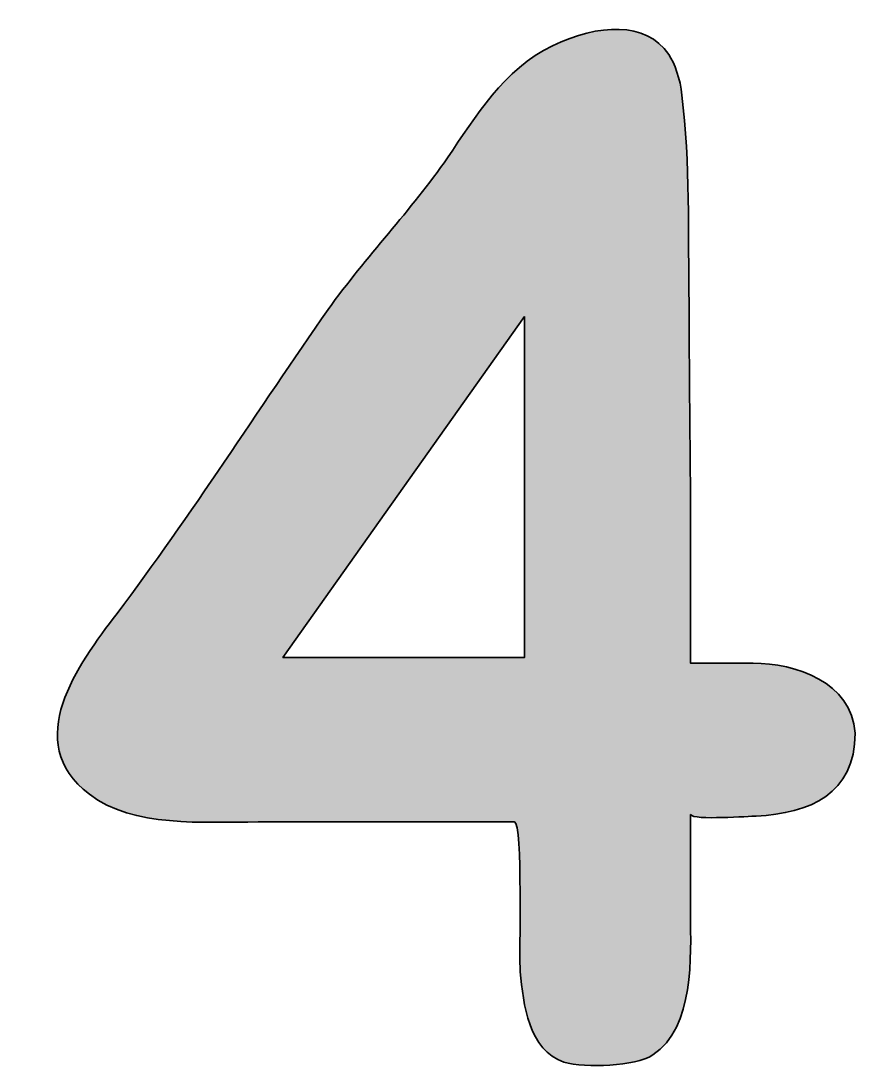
# Model space of a CAD drawing. Header units: millimetres. Extents: x 28 to 183, y 96 to 201.
# Drawn here: x 151.476 to 154.307, y 149.321 to 152.874 of the extents above; entities that cross this region are included whole.
import ezdxf

# ---------------------------------------------------------------- set-up
doc = ezdxf.new("R2010")
doc.units = ezdxf.units.MM
doc.header["$MEASUREMENT"] = 0
doc.layers.add('Layer 1', color=7, linetype='Continuous', lineweight=0)

# ---------------------------------------------------------------- blocks, each defined once
blk = doc.blocks.new('Block_0')
at = {"layer": 'Layer 1', "true_color": 0x010101, "transparency": 33554687}
h = blk.add_hatch(color=18, dxfattribs=at)
h.dxf.hatch_style = 2
edge = h.paths.add_edge_path()
edge.add_spline(control_points=[(153.7192, 152.6217), (153.7489, 152.3943), (153.7392, 152.1473), (153.7441, 151.9149), (153.7441, 151.6481), (153.7489, 151.3813), (153.7489, 151.1145), (153.7489, 151.1145), (153.7489, 150.6943), (153.7489, 150.6943), (153.7489, 150.6943), (153.9614, 150.6943), (153.9614, 150.6943), (154.1048, 150.6943), (154.2973, 150.6301), (154.3073, 150.4571), (154.3073, 150.2497), (154.154, 150.1855), (153.9714, 150.1755), (153.9514, 150.1755), (153.7589, 150.1607), (153.7489, 150.1805), (153.7489, 150.1805), (153.7489, 149.8444), (153.7489, 149.8444), (153.7489, 149.7011), (153.7637, 149.4591), (153.6204, 149.365), (153.5611, 149.3256), (153.3933, 149.3206), (153.3189, 149.3404), (153.2004, 149.3799), (153.1808, 149.538), (153.1708, 149.6469), (153.166, 149.6913), (153.1808, 150.1557), (153.1511, 150.1557), (153.1511, 150.1557), (152.2813, 150.1557), (152.2813, 150.1557), (152.0935, 150.1557), (151.8565, 150.1361), (151.708, 150.2497), (151.4758, 150.4275), (151.6687, 150.6895), (151.802, 150.8625), (152.0539, 151.1985), (152.2813, 151.5542), (152.5186, 151.8951), (152.6471, 152.0731), (152.8001, 152.2312), (152.9238, 152.4091), (153.0175, 152.5475), (153.1164, 152.7106), (153.2797, 152.7896), (153.4378, 152.8637), (153.5959, 152.8737), (153.6748, 152.76), (153.6948, 152.7304), (153.7144, 152.676), (153.7192, 152.6217)], knot_values=[0, 0, 0, 0, 1, 1, 1, 2, 2, 2, 3, 3, 3, 4, 4, 4, 5, 5, 5, 6, 6, 6, 7, 7, 7, 8, 8, 8, 9, 9, 9, 10, 10, 10, 11, 11, 11, 12, 12, 12, 13, 13, 13, 14, 14, 14, 15, 15, 15, 16, 16, 16, 17, 17, 17, 18, 18, 18, 19, 19, 19, 20, 20, 20, 20], degree=3, periodic=0)
edge = h.paths.add_edge_path()
edge.add_spline(control_points=[(153.1856, 151.8705), (153.1856, 151.8705), (152.3653, 150.7141), (152.3653, 150.7141), (152.3653, 150.7141), (153.1856, 150.7141), (153.1856, 150.7141), (153.1856, 150.7141), (153.1856, 151.8705), (153.1856, 151.8705)], knot_values=[0, 0, 0, 0, 1, 1, 1, 2, 2, 2, 3, 3, 3, 3], degree=3, periodic=0)
edge.add_line((153.1856, 151.8705), (153.1856, 151.8705))
at = {"layer": 'Layer 1', "color": 18, "lineweight": 35, "true_color": 0x010101}
blk.add_lwpolyline([(153.1856, 151.8705), (152.3653, 150.7141), (153.1856, 150.7141)], close=True, dxfattribs=at)
blk.add_open_spline([(153.7192, 152.6217), (153.7489, 152.3943), (153.7392, 152.1473), (153.7441, 151.9149), (153.7441, 151.6481), (153.7489, 151.3813), (153.7489, 151.1145), (153.7489, 151.1145), (153.7489, 150.6943), (153.7489, 150.6943), (153.7489, 150.6943), (153.9614, 150.6943), (153.9614, 150.6943), (154.1048, 150.6943), (154.2973, 150.6301), (154.3073, 150.4571), (154.3073, 150.2497), (154.154, 150.1855), (153.9714, 150.1755), (153.9514, 150.1755), (153.7589, 150.1607), (153.7489, 150.1805), (153.7489, 150.1805), (153.7489, 149.8444), (153.7489, 149.8444), (153.7489, 149.7011), (153.7637, 149.4591), (153.6204, 149.365), (153.5611, 149.3256), (153.3933, 149.3206), (153.3189, 149.3404), (153.2004, 149.3799), (153.1808, 149.538), (153.1708, 149.6469), (153.166, 149.6913), (153.1808, 150.1557), (153.1511, 150.1557), (153.1511, 150.1557), (152.2813, 150.1557), (152.2813, 150.1557), (152.0935, 150.1557), (151.8565, 150.1361), (151.708, 150.2497), (151.4758, 150.4275), (151.6687, 150.6895), (151.802, 150.8625), (152.0539, 151.1985), (152.2813, 151.5542), (152.5186, 151.8951), (152.6471, 152.0731), (152.8001, 152.2312), (152.9238, 152.4091), (153.0175, 152.5475), (153.1164, 152.7106), (153.2797, 152.7896), (153.4378, 152.8637), (153.5959, 152.8737), (153.6748, 152.76), (153.6948, 152.7304), (153.7144, 152.676), (153.7192, 152.6217)], degree=3, knots=[0, 0, 0, 0, 1, 1, 1, 2, 2, 2, 3, 3, 3, 4, 4, 4, 5, 5, 5, 6, 6, 6, 7, 7, 7, 8, 8, 8, 9, 9, 9, 10, 10, 10, 11, 11, 11, 12, 12, 12, 13, 13, 13, 14, 14, 14, 15, 15, 15, 16, 16, 16, 17, 17, 17, 18, 18, 18, 19, 19, 19, 20, 20, 20, 20], dxfattribs=at)
at = {"layer": 'Layer 1'}
for points, knots in [([(153.7192, 152.6217), (153.7489, 152.3943), (153.7392, 152.1473), (153.7441, 151.9149), (153.7441, 151.6481), (153.7489, 151.3813), (153.7489, 151.1145), (153.7489, 151.1145), (153.7489, 150.6943), (153.7489, 150.6943), (153.7489, 150.6943), (153.9614, 150.6943), (153.9614, 150.6943), (154.1048, 150.6943), (154.2973, 150.6301), (154.3073, 150.4571), (154.3073, 150.2497), (154.154, 150.1855), (153.9714, 150.1755), (153.9514, 150.1755), (153.7589, 150.1607), (153.7489, 150.1805), (153.7489, 150.1805), (153.7489, 149.8444), (153.7489, 149.8444), (153.7489, 149.7011), (153.7637, 149.4591), (153.6204, 149.365), (153.5611, 149.3256), (153.3933, 149.3206), (153.3189, 149.3404), (153.2004, 149.3799), (153.1808, 149.538), (153.1708, 149.6469), (153.166, 149.6913), (153.1808, 150.1557), (153.1511, 150.1557), (153.1511, 150.1557), (152.2813, 150.1557), (152.2813, 150.1557), (152.0935, 150.1557), (151.8565, 150.1361), (151.708, 150.2497), (151.4758, 150.4275), (151.6687, 150.6895), (151.802, 150.8625), (152.0539, 151.1985), (152.2813, 151.5542), (152.5186, 151.8951), (152.6471, 152.0731), (152.8001, 152.2312), (152.9238, 152.4091), (153.0175, 152.5475), (153.1164, 152.7106), (153.2797, 152.7896), (153.4378, 152.8637), (153.5959, 152.8737), (153.6748, 152.76), (153.6948, 152.7304), (153.7144, 152.676), (153.7192, 152.6217)], [0, 0, 0, 0, 1, 1, 1, 2, 2, 2, 3, 3, 3, 4, 4, 4, 5, 5, 5, 6, 6, 6, 7, 7, 7, 8, 8, 8, 9, 9, 9, 10, 10, 10, 11, 11, 11, 12, 12, 12, 13, 13, 13, 14, 14, 14, 15, 15, 15, 16, 16, 16, 17, 17, 17, 18, 18, 18, 19, 19, 19, 20, 20, 20, 20]), ([(153.1856, 151.8705), (153.1856, 151.8705), (152.3653, 150.7141), (152.3653, 150.7141), (152.3653, 150.7141), (153.1856, 150.7141), (153.1856, 150.7141), (153.1856, 150.7141), (153.1856, 151.8705), (153.1856, 151.8705)], [0, 0, 0, 0, 1, 1, 1, 2, 2, 2, 3, 3, 3, 3])]:
    blk.add_open_spline(points, degree=3, knots=knots, dxfattribs=at)

msp = doc.modelspace()

# ---------------------------------------------------------------- block references
at = {"layer": 'Layer 1'}
msp.add_blockref('Block_0', (0, 0), dxfattribs=at)

doc.saveas('drawing.dxf')
